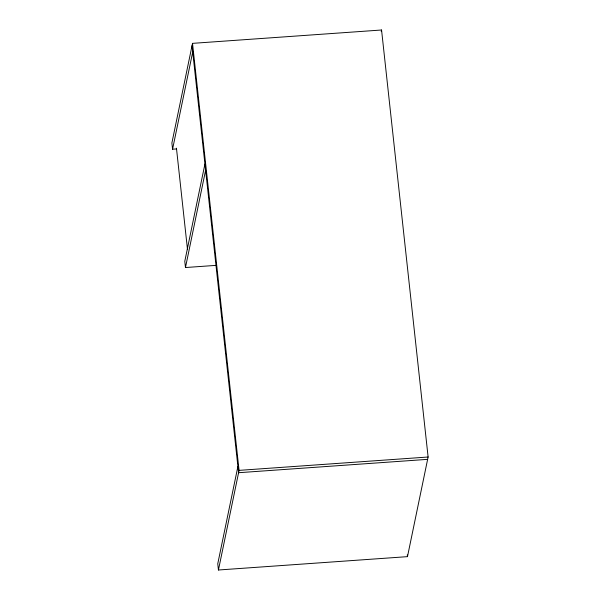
<?xml version="1.0" encoding="UTF-8"?>
<svg xmlns="http://www.w3.org/2000/svg" width="600" height="600" viewBox="0 0 600 600"><rect width="100%" height="100%" fill="white"/><g stroke="black" fill="none" stroke-linecap="round" stroke-linejoin="round"><path stroke-width="0.9" d="M237.907 466.485L217.755 563.775L218.438 570L407.482 556.643L428.115 457.013L381.562 30L192.517 43.358L171.885 142.988L172.567 149.212L176.295 148.95M172.567 149.212L192.712 51.922M204.93 164.017L184.785 261.308L185.468 267.532L216.195 265.358M185.468 267.532L205.612 170.243M218.438 570L239.07 470.37L192.517 43.358M381.24 31.56L381.562 30M239.07 470.37L428.115 457.013M427.627 459.353L238.583 472.71L192.038 45.697M407.287 554.865L407.482 556.643M176.453 148.17L187.515 249.683"/></g></svg>
